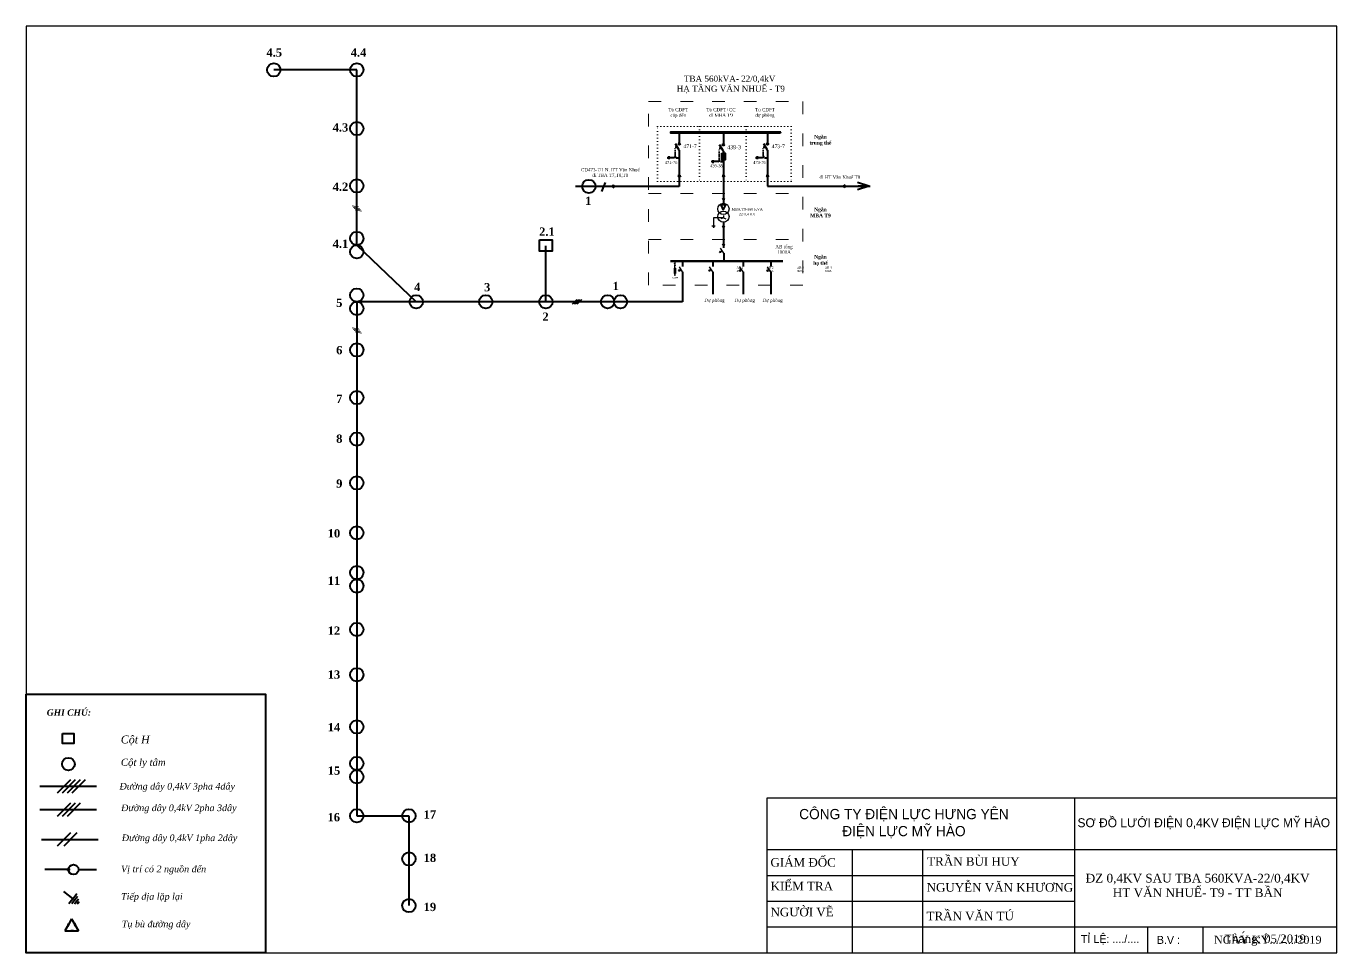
# Model space of a CAD drawing. Extents: x -2498 to 13808, y -1476 to 9052.
# Drawn here: x 6650 to 7441, y 2877 to 3437 of the extents above; entities that cross this region are included whole.
import ezdxf

# ---------------------------------------------------------------- set-up
doc = ezdxf.new("R2010")
doc.units = 0
doc.header["$LTSCALE"] = 0.08
doc.header["$MEASUREMENT"] = 0
doc.linetypes.add('ACAD_ISO03W100', pattern=[30, 12, -18])
doc.linetypes.add('ACAD_ISO07W100', pattern=[3, 0, -3])
doc.layers.get('0').update_dxf_attribs({"linetype": 'CONTINUOUS', "lineweight": 40})
doc.layers.add('Duong manh', color=8, linetype='CONTINUOUS')
for name, color, linetype, lineweight in [('Duong truc', 7, 'CONTINUOUS', 40), ('khung', 3, 'CONTINUOUS', 18), ('NET DAM', 6, 'CONTINUOUS', 25)]:
    doc.layers.add(name, color=color, linetype=linetype, lineweight=lineweight)
doc.styles.add('2.1. CDduong truc', font='times.ttf', dxfattribs={"height": 130})
doc.styles.add('2.2. CD nhanh', font='times.ttf', dxfattribs={"height": 100})
doc.styles.add('anh chinh', font='VNARIAL.TTF', dxfattribs={"height": 2.5})
doc.styles.add('anh thong', font='times.ttf', dxfattribs={"height": 0.5})
doc.styles.get("Standard").update_dxf_attribs({"font": 'VHTEKN.TTF', "height": 2.5})
doc.styles.add('style4', font='VHTIMEB.TTF')

# ---------------------------------------------------------------- blocks, each defined once
blk = doc.blocks.new('khung')
at = {"layer": 'khung', "color": 5, "lineweight": -3, "ltscale": 4}
for p, q in [((630143, 2296298.9), (632881, 2296298.9)), ((630143, 2295554.2), (630143, 2296298.9)), ((631620.1, 2296298.9), (631620.1, 2295554.2)), ((630143, 2296050.6), (631457.3, 2296050.6)), ((630143, 2296050.6), (632881, 2296050.6)), ((630552, 2296050.6), (630552, 2295554.2)), ((630888.9, 2296050.6), (630888.9, 2295554.2)), ((630143, 2295926.5), (631620.1, 2295926.5)), ((630143, 2295802.4), (631620.1, 2295802.4)), ((630143, 2295678.3), (631512, 2295678.3)), ((630143, 2295678.3), (632881, 2295678.3)), ((631972.7, 2295554.2), (631972.7, 2295678.3)), ((632238.4, 2295554.2), (632238.4, 2295678.3))]:
    blk.add_line(p, q, dxfattribs=at)
blk.add_lwpolyline([(632881, 2300009), (626580.6, 2300009), (626580.6, 2295554.2), (632881, 2295554.2), (632881, 2300009)], dxfattribs=at)
at = {"layer": 'Duong manh', "color": 0, "lineweight": -3, "ltscale": 4}
for s, insert, char_height, width, attachment_point in [('{\\f.VnAvantH|b0|i0|c0|p34;C¤NG TY §IÖN LùC H¦NG Y£N\\P®iÖn lùc mü hµo}', (630800.1, 2296174.8), 49.141, 1314.329, 5), ('{\\f.VnAvantH|b0|i0|c0|p34;s¬ ®å l\xadíi ®iÖn 0,4kv ®iÖn lùc mü hµo}', (632241.6, 2296174.8), 43.049, 1423.665, 5), ('{\\fTimes New Roman|b0|i0|c0|p18; GIÁM ĐỐC}', (630143, 2295988.6), 41.37, 409.064, 4), ('{\\fTimes New Roman|b0|i0|c0|p18; TRẦN BÙI HUY}', (630896.3, 2295992.9), 41.37, 536.856, 4), ('{\\f.VnAvantH|b0|i0|c0|p34; \\fTimes New Roman|b0|i0|c0|p18; KIỂM TRA}', (630128, 2295874.7), 41.37, 409.064, 4), ('{\\fTimes New Roman|b0|i0|c0|p18; NGUYỄN VĂN KHƯƠNG}', (630893.6, 2295868.1), 41.37, 717.247, 4), ('{\\fTimes New Roman|b0|i0|c0|p18; NGƯỜI VẼ}', (630143, 2295749.5), 41.37, 409.064, 4), ('{\\f.VnAvantH|b0|i0|c0|p34; \\fTimes New Roman|b0|i0|c0|p18;TRẦN VĂN TÚ}', (630893.4, 2295730.7), 41.37, 536.856, 4), ('{\\f.VnAvantH|b0|i0|c0|p34; tØ lÖ: ..../....}', (631636.6, 2295616.3), 38.475, 301.491, 4), ('{\\f.VnAvantH|b0|i0|c0|p34;b.v :}', (632071.5, 2295616.3), 38.475, 424.338, 5), ('{\\fTimes New Roman|b0|i0|c0|p18;NGÀY KÝ..../.../2019}', (632549.2, 2295616.3), 38.475, 820.671, 5)]:
    blk.add_mtext(s, dxfattribs=dict(at, insert=insert, char_height=char_height, width=width, attachment_point=attachment_point))

msp = doc.modelspace()

# ---------------------------------------------------------------- hatches: boundary and pattern name
at = {"lineweight": 30, "ltscale": 5}
h = msp.add_hatch(color=7, dxfattribs=at)
edge = h.paths.add_edge_path()
edge.add_arc((7044.13, 3372.83), 0.564, 0, 360)
h = msp.add_hatch(color=7, dxfattribs=at)
edge = h.paths.add_edge_path()
edge.add_arc((7070.78, 3372.83), 0.564, 0, 360)
h = msp.add_hatch(color=7, dxfattribs=at)
edge = h.paths.add_edge_path()
edge.add_arc((7097.44, 3372.83), 0.564, 0, 360)
h = msp.add_hatch(color=7, dxfattribs=at)
edge = h.paths.add_edge_path()
edge.add_arc((7070.94, 3295.19), 0.315, 0, 360)
at = {"linetype": 'Continuous', "ltscale": 8}
for points in [[(6675.56, 2927.52, 1), (6674.57, 2927.52, 1)], [(6681.56, 2927.52, 1), (6680.56, 2927.52, 1)]]:
    msp.add_hatch(color=256, dxfattribs=at).paths.add_polyline_path(points)
at = {"layer": 'Duong truc', "lineweight": -2, "ltscale": 5}
for points in [[(7068.49, 3300.4), (7069.46, 3300.56), (7068.95, 3301.26)], [(7043.7, 3289.19), (7044.66, 3289.35), (7044.16, 3290.05)], [(7061.9, 3289.19), (7062.86, 3289.35), (7062.35, 3290.05)], [(7080.24, 3289.19), (7081.2, 3289.35), (7080.69, 3290.05)], [(7097, 3289.19), (7097.96, 3289.35), (7097.45, 3290.05)]]:
    msp.add_hatch(color=7, dxfattribs=at).paths.add_polyline_path(points)

# ---------------------------------------------------------------- linework, layer by layer
at = {"color": 0, "linetype": 'Continuous', "lineweight": 40, "ltscale": 8}
for p, q in [((6849.24, 3410.68), (6799.09, 3410.68)), ((6849.24, 3304.85), (6849.24, 3410.68)), ((6999.31, 3342.65), (6997.07, 3337.24)), ((7158.57, 3340.44), (7151.87, 3342.68)), ((7044.13, 3340.32), (6981.45, 3340.32)), ((7097.44, 3340.44), (7159.52, 3340.44)), ((7158.57, 3340.44), (7151.87, 3338.2)), ((7158.57, 3340.44), (7152.18, 3340.44)), ((7152.18, 3340.44), (7152.18, 3340.44)), ((7069.29, 3329.25), (7070.71, 3325.94)), ((7072.23, 3329.25), (7069.29, 3329.25)), ((7070.71, 3325.94), (7072.23, 3329.25)), ((7070.78, 3318.62), (7070.78, 3303.24)), ((6849.24, 3304.85), (6885.18, 3270.58)), ((6963.52, 3270.58), (6963.52, 3304.44)), ((7046.16, 3288.76), (7046.16, 3270.58)), ((7046.16, 3270.58), (6849.24, 3270.58)), ((6849.24, 3270.58), (6849.24, 2959.96)), ((6849.24, 2959.96), (6880.77, 2959.96)), ((6880.77, 2959.96), (6880.77, 2905.7)), ((6681.06, 2927.47), (6691.95, 2927.47))]:
    msp.add_line(p, q, dxfattribs=at)
at = {"color": 1, "linetype": 'ACAD_ISO07W100', "lineweight": 5, "ltscale": 8}
for p, q in [((7056.33, 3376.57), (7056.33, 3343.2)), ((7084.48, 3376.57), (7084.48, 3343.2))]:
    msp.add_line(p, q, dxfattribs=at)
at = {"color": 7, "ltscale": 5}
for p, q in [((7044.13, 3362.21), (7041.85, 3365.97)), ((7043.51, 3366.44), (7044.75, 3366.44)), ((7044.13, 3372.83), (7044.13, 3366.44)), ((7070.16, 3365.88), (7071.41, 3365.88)), ((7070.78, 3372.27), (7070.78, 3365.88)), ((7097.44, 3362.21), (7095.16, 3365.97)), ((7096.82, 3366.44), (7098.06, 3366.44)), ((7097.44, 3372.83), (7097.44, 3366.44)), ((7044.13, 3362.21), (7044.13, 3340.32)), ((7070.78, 3361.65), (7068.5, 3365.4)), ((7070.78, 3361.65), (7070.78, 3346.79)), ((7097.44, 3362.21), (7097.44, 3340.44)), ((7044.13, 3346.79), (7043.3, 3346.79)), ((7043.3, 3346.79), (7044.13, 3345.88)), ((7044.13, 3346.79), (7044.98, 3346.79)), ((7044.98, 3346.79), (7044.13, 3345.88)), ((7070.78, 3346.79), (7069.96, 3346.79)), ((7069.96, 3346.79), (7070.78, 3345.88)), ((7070.78, 3346.79), (7071.63, 3346.79)), ((7071.63, 3346.79), (7070.78, 3345.88)), ((7070.78, 3346.79), (7070.78, 3330.11)), ((7097.44, 3346.79), (7096.61, 3346.79)), ((7096.61, 3346.79), (7097.44, 3345.88)), ((7097.44, 3346.79), (7098.29, 3346.79)), ((7098.29, 3346.79), (7097.44, 3345.88)), ((7004.12, 3340.32), (7004.12, 3341.17)), ((7004.12, 3341.17), (7005.04, 3340.32)), ((7004.12, 3340.32), (7004.12, 3339.5)), ((7004.12, 3339.5), (7005.04, 3340.32)), ((7144.14, 3341.27), (7143.23, 3340.44)), ((7144.14, 3339.59), (7143.23, 3340.44)), ((7144.14, 3340.44), (7144.14, 3341.27)), ((7144.14, 3340.44), (7144.14, 3339.59))]:
    msp.add_line(p, q, dxfattribs=at)
at = {"linetype": 'Continuous', "lineweight": 40, "ltscale": 8}
for p, q in [((7105.38, 3373.06), (7105.37, 3372.6)), ((7041.54, 3363.94), (7043.09, 3363.93)), ((7068.19, 3363.38), (7069.74, 3363.37)), ((7094.85, 3363.94), (7096.39, 3363.93))]:
    msp.add_line(p, q, dxfattribs=at)
at = {"color": 7}
for p, q in [((7037.21, 3357.99), (7037.21, 3357.26)), ((7037.21, 3357.99), (7037.21, 3357.26)), ((7037.48, 3358.27), (7037.48, 3356.99)), ((7037.79, 3358.51), (7037.79, 3356.75)), ((7040.84, 3357.63), (7037.79, 3357.63)), ((7090.52, 3357.99), (7090.52, 3357.26)), ((7090.52, 3357.99), (7090.52, 3357.26)), ((7090.79, 3358.27), (7090.79, 3356.99)), ((7091.1, 3358.51), (7091.1, 3356.75)), ((7094.14, 3357.63), (7091.1, 3357.63)), ((7063.86, 3355.66), (7063.86, 3354.93)), ((7063.86, 3355.66), (7063.86, 3354.93)), ((7064.13, 3355.93), (7064.13, 3354.65)), ((7064.45, 3356.17), (7064.45, 3354.41)), ((7067.49, 3355.29), (7064.45, 3355.29)), ((7046.16, 3295.2), (7046.16, 3291.95)), ((7064.36, 3295.2), (7064.36, 3291.95)), ((7070.95, 3299.97), (7070.95, 3295.2)), ((7082.7, 3295.2), (7082.7, 3291.95)), ((7099.46, 3295.2), (7099.46, 3291.95)), ((7064.36, 3288.76), (7064.36, 3275.24)), ((7082.7, 3288.76), (7082.7, 3275.24)), ((7099.46, 3288.76), (7099.46, 3275.24))]:
    msp.add_line(p, q, dxfattribs=at)
at = {"color": 7, "ltscale": 3}
for p, q in [((7040.84, 3357.63), (7042.24, 3358.5)), ((7042.28, 3357.63), (7044.13, 3357.63)), ((7094.14, 3357.63), (7095.55, 3358.5)), ((7095.59, 3357.63), (7097.44, 3357.63)), ((7067.49, 3355.29), (7068.89, 3356.16)), ((7068.94, 3355.29), (7070.78, 3355.29))]:
    msp.add_line(p, q, dxfattribs=at)
at = {"color": 7, "linetype": 'ACAD_ISO07W100', "ltscale": 5}
for p, q in [((7041.54, 3358.06), (7041.54, 3363.94)), ((7068.19, 3355.73), (7068.19, 3363.38)), ((7094.85, 3358.06), (7094.85, 3363.94))]:
    msp.add_line(p, q, dxfattribs=at)
at = {"color": 1, "linetype": 'ACAD_ISO03W100', "lineweight": 9, "ltscale": 8}
for p, q in [((7025.59, 3336.05), (7118.71, 3336.05)), ((7025.59, 3308.14), (7118.71, 3308.14))]:
    msp.add_line(p, q, dxfattribs=at)
at = {"linetype": 'Continuous', "lineweight": 15, "ltscale": 8}
for p, q in [((6850.29, 3327.9), (6846.45, 3328.63)), ((6850.88, 3327.04), (6847.03, 3327.77)), ((6851.46, 3326.19), (6847.62, 3326.92)), ((6852.05, 3325.33), (6848.2, 3326.06)), ((6982.15, 3271.96), (6979.38, 3269.2)), ((6983.18, 3271.96), (6980.42, 3269.2)), ((6984.22, 3271.96), (6981.45, 3269.2)), ((6985.26, 3271.96), (6982.49, 3269.2)), ((6850.29, 3254.21), (6846.45, 3254.94)), ((6850.88, 3253.35), (6847.03, 3254.08)), ((6851.46, 3252.5), (6847.62, 3253.23)), ((6852.05, 3251.64), (6848.2, 3252.37))]:
    msp.add_line(p, q, dxfattribs=at)
at = {"color": 7, "lineweight": -2, "ltscale": 0.35}
for p, q in [((7070.78, 3321.33), (7064.87, 3321.33)), ((7064.87, 3321.33), (7064.87, 3316.39)), ((7070.78, 3321.33), (7069.3, 3320.62)), ((7070.78, 3322.72), (7070.78, 3321.33)), ((7070.78, 3321.33), (7072.27, 3320.62)), ((7063.84, 3316.39), (7065.89, 3316.39)), ((7064.35, 3316.01), (7065.38, 3316.01)), ((7064.61, 3315.66), (7065.12, 3315.66))]:
    msp.add_line(p, q, dxfattribs=at)
at = {"color": 7, "lineweight": 70, "ltscale": 0.35}
msp.add_line((7106.76, 3295.2), (7038.72, 3295.2), dxfattribs=at)
at = {"lineweight": 30}
for p, q in [((7041.47, 3295.2), (7041.47, 3293.3)), ((7041.01, 3290.97), (7041.01, 3287.65)), ((7041.92, 3290.97), (7041.01, 3290.37)), ((7041.92, 3290.37), (7041.01, 3290.97)), ((7041.92, 3290.97), (7041.01, 3290.97)), ((7041.92, 3290.37), (7041.01, 3290.37)), ((7041.92, 3290.07), (7041.01, 3290.07)), ((7041.92, 3289.77), (7041.01, 3289.77)), ((7041.92, 3289.46), (7041.01, 3289.46)), ((7041.92, 3289.16), (7041.01, 3289.16)), ((7041.92, 3288.86), (7041.01, 3288.86)), ((7041.92, 3288.56), (7041.01, 3288.56)), ((7041.92, 3288.26), (7041.01, 3288.26)), ((7041.92, 3287.96), (7041.01, 3287.96)), ((7041.92, 3287.65), (7041.01, 3287.65)), ((7041.87, 3286.75), (7041.06, 3286.75)), ((7041.68, 3286.64), (7041.24, 3286.64)), ((7041.47, 3293.3), (7041.27, 3293.89)), ((7041.46, 3292.87), (7041.27, 3292.29)), ((7041.56, 3286.54), (7041.37, 3286.54)), ((7041.46, 3290.97), (7041.46, 3292.87)), ((7041.46, 3292.87), (7041.66, 3292.29)), ((7041.46, 3287.65), (7041.46, 3286.76)), ((7041.47, 3293.3), (7041.66, 3293.89)), ((7041.92, 3290.97), (7041.92, 3287.65))]:
    msp.add_line(p, q, dxfattribs=at)
at = {"linetype": 'Continuous', "ltscale": 8}
for p, q in [((6657.77, 2977.8), (6691.92, 2977.8)), ((6676.18, 2981.74), (6668.14, 2973.71)), ((6679.19, 2981.74), (6671.15, 2973.71)), ((6682.21, 2981.74), (6674.17, 2973.71)), ((6685.22, 2981.74), (6677.18, 2973.71)), ((6657.77, 2963.73), (6691.92, 2963.73)), ((6676.18, 2967.68), (6668.14, 2959.64)), ((6679.19, 2967.68), (6671.15, 2959.64)), ((6682.21, 2967.68), (6674.17, 2959.64)), ((6676.18, 2949.59), (6668.14, 2941.56)), ((6680.2, 2949.59), (6672.16, 2941.56)), ((6658.77, 2945.65), (6692.93, 2945.65)), ((6675.06, 2927.52), (6660.7, 2927.52)), ((6671.96, 2914.32), (6677.69, 2909.88)), ((6677.69, 2909.88), (6675.31, 2906.8)), ((6678.78, 2909.03), (6677, 2906.72)), ((6677.69, 2909.88), (6680.08, 2912.95)), ((6679.87, 2908.19), (6678.69, 2906.65)), ((6678.78, 2909.03), (6680.57, 2911.34)), ((6679.87, 2908.19), (6681.07, 2909.71)), ((6680.96, 2907.34), (6680.37, 2906.57)), ((6680.96, 2907.34), (6681.56, 2908.11)), ((6674.79, 2893.84), (6672.88, 2890.48)), ((6672.88, 2890.48), (6676.88, 2890.48)), ((6674.19, 2894.15), (6675.34, 2893.56)), ((6674.45, 2894.6), (6675.59, 2894.01)), ((6676.97, 2897.68), (6675.05, 2894.29)), ((6676.88, 2890.48), (6676.95, 2890.48)), ((6676.95, 2891.13), (6676.95, 2889.82)), ((6676.97, 2897.68), (6678.88, 2894.29)), ((6677.57, 2891.13), (6677.57, 2889.82)), ((6677.57, 2890.48), (6681.05, 2890.48)), ((6679.48, 2894.6), (6678.34, 2894.01)), ((6679.74, 2894.15), (6678.59, 2893.56)), ((6679.14, 2893.84), (6681.05, 2890.48))]:
    msp.add_line(p, q, dxfattribs=at)
at = {"color": 1, "linetype": 'ACAD_ISO03W100', "lineweight": 9, "ltscale": 8}
msp.add_lwpolyline([(7025.59, 3391.55), (7118.71, 3391.55), (7118.71, 3280.56), (7025.59, 3280.56)], close=True, dxfattribs=at)
at = {"color": 1, "linetype": 'ACAD_ISO07W100', "lineweight": 5, "ltscale": 8}
msp.add_lwpolyline([(7030.95, 3376.57), (7111.76, 3376.57), (7111.76, 3343.2), (7030.95, 3343.2)], close=True, dxfattribs=at)
at = {"color": 7, "ltscale": 5}
msp.add_lwpolyline([(7105.38, 3373.06), (7038.88, 3373.06), (7038.88, 3372.6), (7105.37, 3372.6)], dxfattribs=at)
at = {"color": 0, "linetype": 'Continuous', "lineweight": 40, "ltscale": 8}
for points in [[(7069.74, 3360.38), (7071.83, 3360.38), (7071.83, 3356.36), (7069.74, 3356.36)], [(6959.64, 3308.07), (6967.24, 3308.07), (6967.24, 3301.25), (6959.64, 3301.25)], [(6649.52, 3033.51), (6794.04, 3033.51), (6794.04, 2877.19), (6649.52, 2877.19)]]:
    msp.add_lwpolyline(points, close=True, dxfattribs=at)
at = {"color": 7, "lineweight": -2, "ltscale": 0.35}
for points in [[(7064.36, 3275.24, 0, 1.11, 0), (7064.36, 3277.21, 1.11, 1.11, 0)], [(7082.7, 3275.24, 0, 1.11, 0), (7082.7, 3277.21, 1.11, 1.11, 0)], [(7099.46, 3275.24, 0, 1.11, 0), (7099.46, 3277.21, 1.11, 1.11, 0)]]:
    msp.add_lwpolyline(points, format="xyseb", dxfattribs=at)
at = {"linetype": 'Continuous', "ltscale": 8}
msp.add_lwpolyline([(6671.47, 3009.74), (6678.27, 3009.74), (6678.27, 3003.73), (6671.47, 3003.73)], close=True, dxfattribs=at)
at = {"color": 0, "lineweight": 40, "ltscale": 8}
for centre in [(6799.09, 3410.68), (6849.24, 3410.68), (6849.24, 3375.24), (6849.24, 3340.63), (6989.51, 3340.32), (6849.24, 3308.9), (6849.24, 3300.81), (6849.24, 3274.62), (6849.24, 3266.54), (6885.18, 3270.58), (6927.18, 3270.58), (6963.52, 3270.58), (7000.83, 3270.58), (7008.6, 3270.58), (6849.24, 3241.46), (6849.24, 3212.7), (6849.24, 3187.59), (6849.24, 3161.15), (6849.24, 3130.96), (6849.24, 3106.92), (6849.24, 3098.84), (6849.24, 3072.57), (6849.24, 3045.23), (6849.24, 3013.69), (6849.24, 2991.62), (6849.24, 2983.53), (6849.24, 2959.96), (6880.77, 2959.96), (6880.77, 2933.95), (6880.77, 2905.7)]:
    msp.add_circle(centre, 4.04, dxfattribs=at)
at = {"color": 7, "lineweight": 30, "ltscale": 5}
for centre in [(7044.13, 3372.83), (7070.78, 3372.83), (7097.44, 3372.83)]:
    msp.add_circle(centre, 0.564, dxfattribs=at)
at = {"color": 7, "ltscale": 5}
for centre in [(7044.13, 3365.97), (7070.78, 3365.4), (7097.44, 3365.97)]:
    msp.add_circle(centre, 0.475, dxfattribs=at)
at = {"color": 7, "lineweight": -2, "ltscale": 0.35}
for centre in [(7070.78, 3326.71), (7070.78, 3322.02)]:
    msp.add_circle(centre, 3.4, dxfattribs=at)
at = {"linetype": 'Continuous', "ltscale": 8}
for centre, radius in [((6675.04, 2991.24), 3.84), ((6678.06, 2927.47), 3), ((6675.06, 2927.52), 0.496)]:
    msp.add_circle(centre, radius, dxfattribs=at)
for p in [(6678.78, 2909.03), (6679.87, 2908.19), (6680.96, 2907.34)]:
    msp.add_point(p, dxfattribs=at)
at = {"layer": 'Duong truc', "color": 7, "lineweight": -2, "ltscale": 5}
for p, q in [((7069.97, 3332.49), (7070.78, 3333.34)), ((7070.78, 3332.49), (7069.97, 3332.49)), ((7071.6, 3332.49), (7070.78, 3333.34)), ((7070.78, 3332.49), (7071.6, 3332.49)), ((7069.97, 3316.16), (7070.78, 3315.31)), ((7070.78, 3316.16), (7069.97, 3316.16)), ((7071.6, 3316.16), (7070.78, 3315.31)), ((7070.78, 3316.16), (7071.6, 3316.16)), ((7070.95, 3299.97), (7069.01, 3302.92)), ((7069.97, 3305.03), (7070.78, 3305.87)), ((7070.78, 3305.03), (7069.97, 3305.03)), ((7071.6, 3305.03), (7070.78, 3305.87)), ((7070.78, 3305.03), (7071.6, 3305.03)), ((7069.98, 3301.45), (7068.49, 3300.4)), ((7068.49, 3300.4), (7068.95, 3301.26)), ((7068.49, 3300.4), (7069.46, 3300.56)), ((7068.95, 3301.26), (7069.46, 3300.56)), ((7045.19, 3290.24), (7043.7, 3289.19)), ((7043.7, 3289.19), (7044.16, 3290.05)), ((7043.7, 3289.19), (7044.66, 3289.35)), ((7044.16, 3290.05), (7044.66, 3289.35)), ((7046.16, 3288.76), (7044.21, 3291.71)), ((7063.38, 3290.24), (7061.9, 3289.19)), ((7061.9, 3289.19), (7062.35, 3290.05)), ((7061.9, 3289.19), (7062.86, 3289.35)), ((7062.35, 3290.05), (7062.86, 3289.35)), ((7064.36, 3288.76), (7062.41, 3291.71)), ((7081.72, 3290.24), (7080.24, 3289.19)), ((7080.24, 3289.19), (7080.69, 3290.05)), ((7080.24, 3289.19), (7081.2, 3289.35)), ((7080.69, 3290.05), (7081.2, 3289.35)), ((7082.7, 3288.76), (7080.75, 3291.71)), ((7098.48, 3290.24), (7097, 3289.19)), ((7097, 3289.19), (7097.45, 3290.05)), ((7097, 3289.19), (7097.96, 3289.35)), ((7097.45, 3290.05), (7097.96, 3289.35)), ((7099.46, 3288.76), (7097.51, 3291.71))]:
    msp.add_line(p, q, dxfattribs=at)

# ---------------------------------------------------------------- block references
at = {"layer": 'NET DAM', "color": 7, "xscale": 0.1256869025520473, "yscale": 0.1256869025520473, "zscale": 0.1256869025520473}
msp.add_blockref('khung', (-72103.45, -285643.91), dxfattribs=at)

# ---------------------------------------------------------------- texts
at = {"ltscale": 7}
for s, height, style, p in [('471-7', 2.243, '2.1. CDduong truc', (7046.66, 3363.42)), ('473-7', 2.243, '2.1. CDduong truc', (7099.97, 3363.42)), ('439-3', 2.336, '2.1. CDduong truc', (7073.06, 3362.8)), ('471-76', 1.747, '2.2. CD nhanh', (7035.42, 3353.92)), ('439-38', 1.747, '2.2. CD nhanh', (7062.79, 3351.84)), ('473-76', 1.747, '2.2. CD nhanh', (7088.73, 3353.92))]:
    msp.add_text(s, height=height, dxfattribs=dict(at, style=style)).set_placement(p)
at = {"color": 7, "ltscale": 5, "style": 'style4'}
for s, height, p in [('MBA T9-560 kVA', 1.5584, (7075.77, 3325.7)), ('22/0,4 kV', 1.558, (7080.14, 3322.75))]:
    msp.add_text(s, height=height, dxfattribs=at).set_placement(p)
at = {"color": 0, "linetype": 'Continuous', "lineweight": 40, "ltscale": 8, "attachment_point": 1, "style": 'anh chinh'}
for s, insert, char_height, width in [('{\\fTimes New Roman|b1|i0|c0|p18;4.5}', (6794.66, 3423.69), 5, 5.7166), ('{\\fTimes New Roman|b1|i0|c0|p18;4.4}', (6845.56, 3423.69), 5, 5.7166), ('{\\fTimes New Roman|b1|i0|c0|p18;4.3}', (6834.67, 3378.44), 5, 5.7166), ('{\\fTimes New Roman|b1|i0|c0|p18;4.2}', (6834.67, 3342.62), 5, 5.7166), ('{\\fTimes New Roman|b1|i0|c0|p18;1}', (6987.23, 3334.06), 5, 5.7166), ('{\\fTimes New Roman|b1|i0|c0|p18;2.1}', (6959.41, 3315.47), 5, 5.7166), ('{\\fTimes New Roman|b1|i0|c0|p18;4.1}', (6834.67, 3308.17), 5, 5.7166), ('{\\fTimes New Roman|b1|i0|c0|p18;4}', (6883.9, 3282.01), 5, 5.7166), ('{\\fTimes New Roman|b1|i0|c0|p18;3}', (6926.17, 3281.89), 5, 5.7166), ('{\\fTimes New Roman|b1|i0|c0|p18;1}', (7003.85, 3282.62), 5, 5.7166), ('{\\fTimes New Roman|b1|i0|c0|p18;5}', (6836.79, 3272.49), 5, 5.7166), ('{\\fTimes New Roman|b1|i0|c0|p18;2}', (6961.41, 3264.07), 5, 5.7166), ('{\\fTimes New Roman|b1|i0|c0|p18;6}', (6836.79, 3243.87), 5, 5.7166), ('{\\fTimes New Roman|b1|i0|c0|p18;7}', (6836.79, 3214.44), 5, 5.7166), ('{\\fTimes New Roman|b1|i0|c0|p18;8}', (6836.79, 3190.36), 5, 5.7166), ('{\\fTimes New Roman|b1|i0|c0|p18;9}', (6836.79, 3163.25), 5, 5.7166), ('{\\fTimes New Roman|b1|i0|c0|p18;10}', (6831.69, 3133.18), 5, 5.7166), ('{\\fTimes New Roman|b1|i0|c0|p18;11}', (6831.69, 3104.54), 5, 5.7166), ('{\\fTimes New Roman|b1|i0|c0|p18;12}', (6831.69, 3074.35), 5, 5.7166), ('{\\fTimes New Roman|b1|i0|c0|p18;13}', (6831.69, 3047.81), 5, 5.7166), ('{\\fTimes New Roman|b1|i0|c0|p18;14}', (6831.69, 3016), 5, 5.7166), ('{\\fTimes New Roman|b1|i0|c0|p18;15}', (6831.69, 2989.77), 5, 5.7166), ('{\\fTimes New Roman|b1|i0|c0|p18;16}', (6831.57, 2961.63), 5, 5.7166), ('{\\fTimes New Roman|b1|i0|c0|p18;17}', (6889.66, 2963.21), 5, 5.7166), ('{\\fTimes New Roman|b1|i0|c0|p18;18}', (6889.66, 2937.11), 5, 5.7166), ('{\\fTimes New Roman|b1|i0|c0|p18;19}', (6889.66, 2907.4), 5, 5.7166), ('Tha{\\fTimes New Roman|b0|i0|c0|p18;́ng: 05/2019}', (7373.56, 2888.23), 5.082, 67.2678)]:
    msp.add_mtext(s, dxfattribs=dict(at, insert=insert, char_height=char_height, width=width))
at = {"color": 0, "lineweight": 30, "style": 'anh thong'}
for s, insert, char_height, width, attachment_point in [('TBA 560kVA- 22/0,4kV\\P HẠ TẦNG VĂN NHUẾ - T9', (7074.54, 3407.24), 3.6504, 75.4023, 2), ('GZ500', (7041.6, 3285.63), 0.799, 37.0456, 2), ('{\\fTimes New Roman|b0|i1|c0|p18;Cột H}', (6706.66, 3008.48), 4.7839, 83.1318, 1), ('{\\fTimes New Roman|b0|i1|c0|p18;Cột ly tâm}', (6706.7, 2994.48), 4.3073, 83.1318, 1)]:
    msp.add_mtext(s, dxfattribs=dict(at, insert=insert, char_height=char_height, width=width, attachment_point=attachment_point))
at = {"lineweight": 30, "attachment_point": 2, "style": 'anh thong'}
for s, insert, char_height, width in [('Tủ CDPT\\Pcáp đến', (7043.49, 3387.68), 1.997, 16.8549), ('Tủ CDPT+CC\\Pđi MBA T9', (7069.34, 3387.68), 1.997, 19.4812), ('Tủ CDPT \\Pdự phòng', (7095.88, 3387.68), 1.997, 25.2223), ('{\\fTimes New Roman|b1|i0|c0|p18;Ngăn \\Ptrung thế}', (7129.4, 3371.39), 2.184, 14.7717), ('CD473-7/1 N. HT Văn Nhuế\\Pđi TBA T7,T8,T9', (7002.43, 3351.38), 1.9968, 46.307), ('đi HT Văn Nhuế T8', (7141.13, 3346.91), 1.9968, 29.0927), ('{\\fTimes New Roman|b1|i0|c0|p18;Ngăn \\PMBA T9}', (7129.4, 3327.45), 2.184, 14.7717), ('{\\fTimes New Roman|b1|i0|c0|p18;Ngăn \\Phạ thế}', (7129.4, 3298.83), 2.184, 14.7717)]:
    msp.add_mtext(s, dxfattribs=dict(at, insert=insert, char_height=char_height, width=width))
at = {"linetype": 'Continuous', "lineweight": 40, "ltscale": 8}
for s, insert, char_height, attachment_point in [('{\\fTimes New Roman|b0|i0|c0|p18;AB tổng\\P1000A}', (7107.38, 3299.56), 1.9968, 8), ('{\\fTimes New Roman|b0|i0|c0|p18;AB 1\\P400A}', (7080.79, 3290.26), 1.248, 5), ('{\\fTimes New Roman|b0|i0|c0|p18;AB 2\\P300A}', (7098.99, 3290.26), 1.248, 5), ('{\\fTimes New Roman|b0|i0|c0|p18;AB 3 \\P300A}', (7117.33, 3290.26), 1.248, 5), ('{\\fTimes New Roman|b0|i0|c0|p18;AB 4 \\P100A}', (7134.09, 3290.26), 1.248, 5)]:
    msp.add_mtext_dynamic_manual_height_columns(s, width=69.2641, gutter_width=12.5, heights=[0], dxfattribs=dict(at, insert=insert, char_height=char_height, attachment_point=attachment_point))
at = {"linetype": 'Continuous', "lineweight": 30, "ltscale": 8, "char_height": 2, "width": 15.2701, "attachment_point": 2, "style": 'anh thong'}
for insert in [(7065.35, 3272.55), (7083.69, 3272.55), (7100.45, 3272.55)]:
    msp.add_mtext('Dự phòng', dxfattribs=dict(at, insert=insert))
at = {"attachment_point": 1, "style": 'anh thong'}
for s, insert, char_height, width in [('{\\fTimes New Roman|b1|i1|c0|p18;GHI CHÚ:}', (6661.92, 3024.3), 3.8176, 55.0138), ('{\\fTimes New Roman|b0|i1|c238|p18;Đ\\fTimes New Roman|b0|i1|c0|p18;ường dây 0,4kV 3pha 4dây}', (6705.89, 2979.85), 4.0185, 102.6037), ('{\\fTimes New Roman|b0|i1|c238|p18;Đư\\fTimes New Roman|b0|i1|c0|p18;ờng dây 0,4kV 2pha 3dây}', (6706.86, 2966.8), 4.0185, 102.6037), ('{\\fTimes New Roman|b0|i1|c238|p18;Đư\\fTimes New Roman|b0|i1|c0|p18;ờng dây 0,4kV 1pha 2dây}', (6707.29, 2948.68), 4.0185, 102.6037), ('{\\fTimes New Roman|b0|i1|c0|p18;Vị trí có 2 nguồn đến}', (6706.82, 2929.86), 4.0185, 102.6037), ('{\\fTimes New Roman|b0|i1|c0|p18;Tiếp địa lặp lại}', (6706.82, 2913.23), 4.0185, 102.6037), ('{\\fTimes New Roman|b0|i1|c0|p18;Tụ bù đường dây}', (6707.29, 2896.64), 4.0185, 102.6037)]:
    msp.add_mtext(s, dxfattribs=dict(at, insert=insert, char_height=char_height, width=width))
at = {"color": 0, "linetype": 'Continuous', "lineweight": 30, "ltscale": 10, "insert": (7341.24, 2924.93), "char_height": 5.27076, "width": 244.8592, "attachment_point": 2}
msp.add_mtext('\\pi32.17;{\\fTimes New Roman|b0|i0|c238|p18;Đ\\fTimes New Roman|b0|i0|c0|p18;Z 0,4KV SAU TBA 560KVA-22/0,4KV \\PHT VĂN NHUẾ- T9 - TT BẦN}', dxfattribs=at)

doc.saveas('drawing.dxf')
